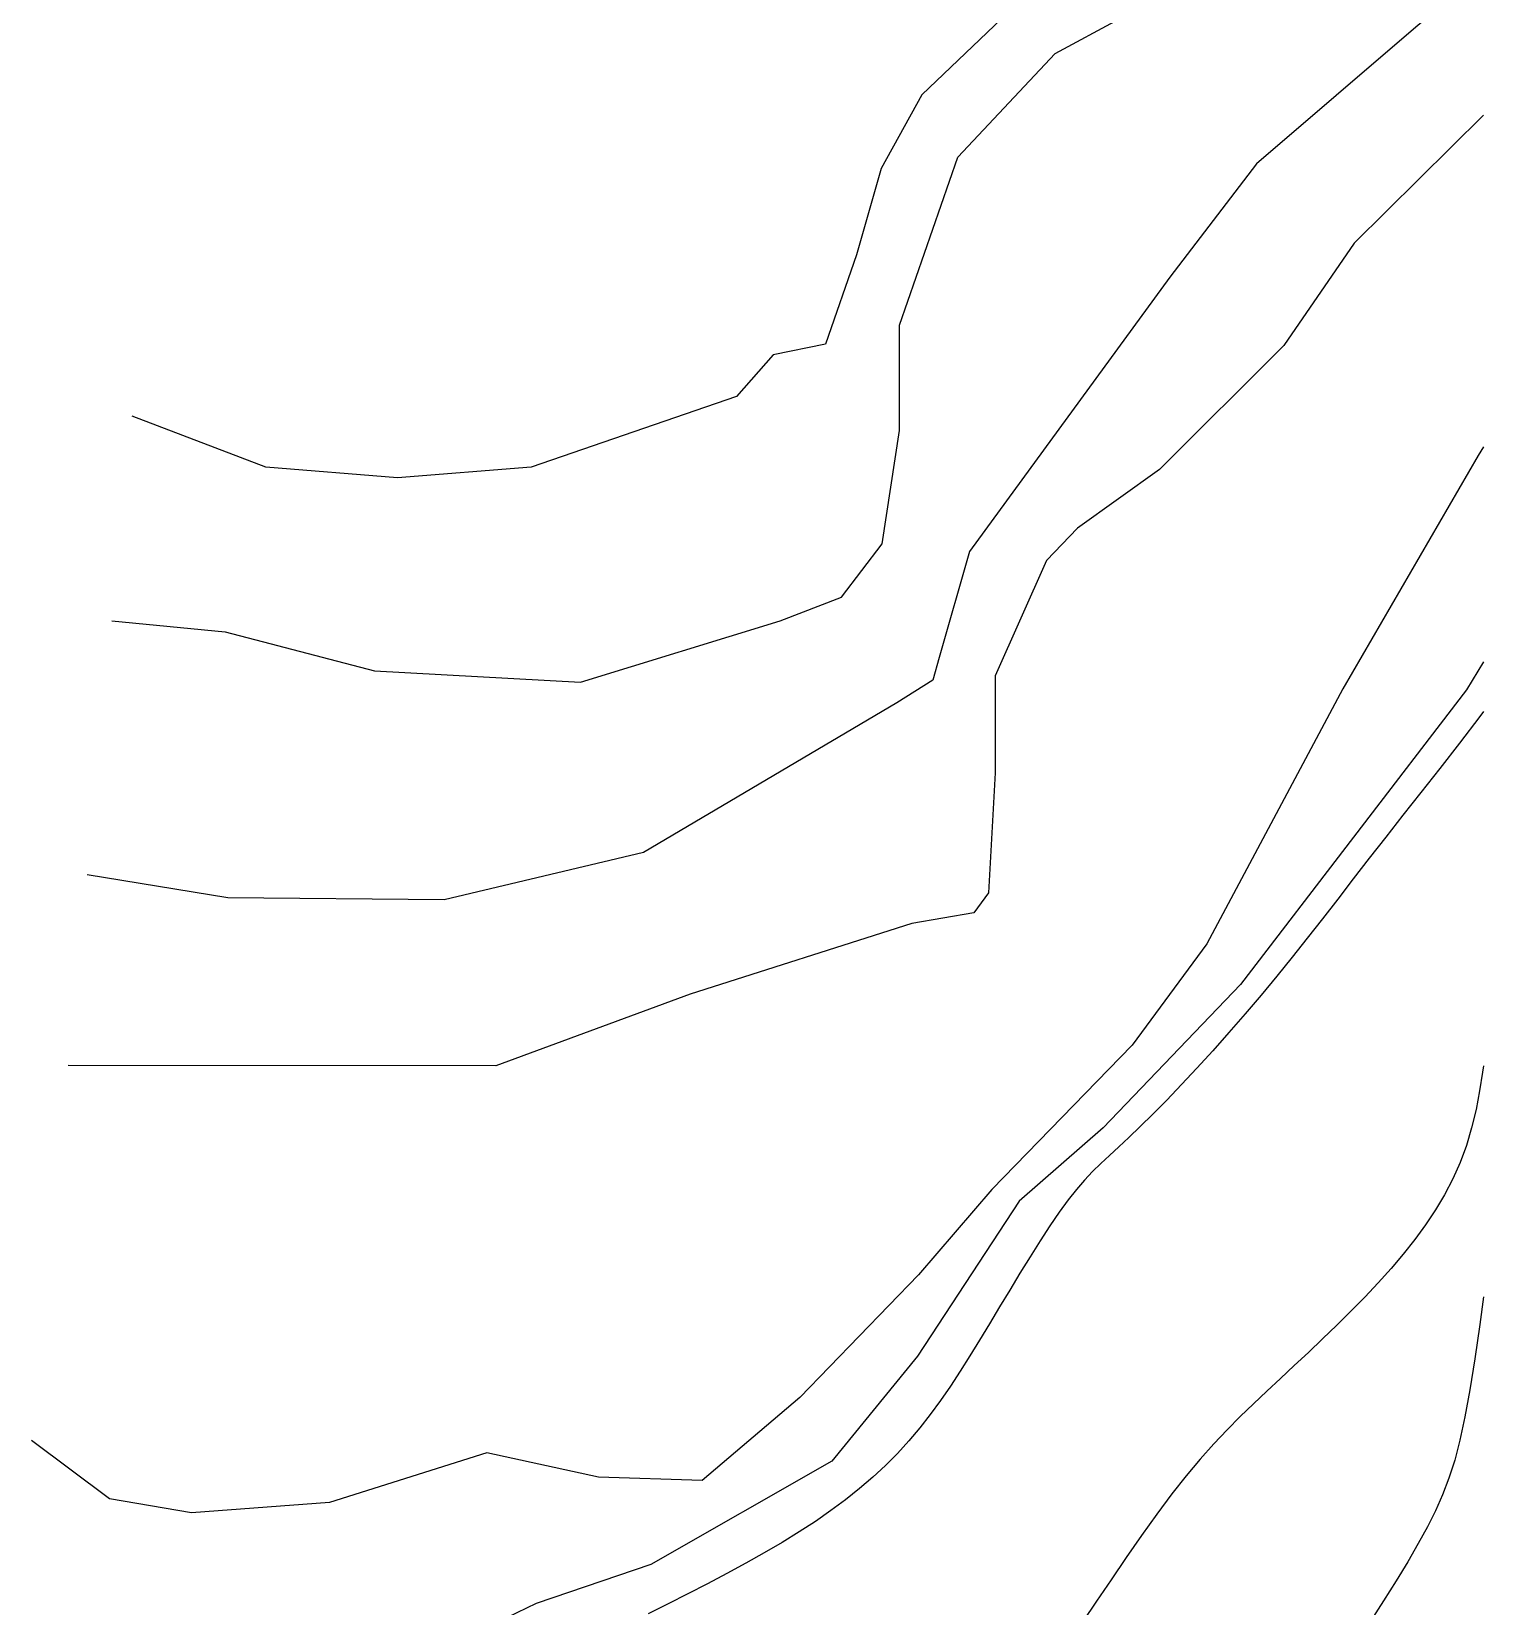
# Model space of a CAD drawing. Header units: metres. Extents: x 241192 to 243928, y 277833 to 281309.
# Drawn here: x 243865.4 to 243928.1, y 281090.3 to 281158.3 of the extents above; entities that cross this region are included whole.
import ezdxf

# ---------------------------------------------------------------- set-up
doc = ezdxf.new("R2010")
doc.units = ezdxf.units.M
doc.layers.add('TERRAIN_CONTOUR_1M', color=3, linetype='Continuous')
doc.layers.add('TERRAIN_CONTOUR_5M_SUPPLEMENT', color=4, linetype='Continuous')

msp = doc.modelspace()

# ---------------------------------------------------------------- linework, layer by layer
at = {"layer": 'TERRAIN_CONTOUR_1M'}
for points in [[(243928.126, 281168.936, 29), (243926.919, 281168.321, 29), (243918.613, 281164.57, 29), (243912.704, 281163.14, 29), (243909.841, 281161.306, 29), (243903.884, 281155.608, 29), (243902.122, 281152.417, 29), (243901.06, 281148.693, 29), (243899.724, 281144.842, 29), (243897.464, 281144.38, 29), (243895.872, 281142.584, 29), (243887.011, 281139.522, 29), (243881.238, 281139.071, 29), (243875.556, 281139.522, 29), (243869.777, 281141.723, 29)], [(243928.126, 281160.978, 31), (243925.2, 281158.52, 31), (243918.331, 281152.627, 31), (243914.578, 281147.734, 31), (243905.932, 281135.882, 31), (243904.619, 281131.301, 31), (243904.358, 281130.322, 31), (243902.791, 281129.343, 31), (243891.855, 281122.891, 31), (243883.251, 281120.844, 31), (243873.91, 281120.926, 31), (243867.835, 281121.926, 31)], [(243928.126, 281154.72, 32), (243922.546, 281149.2, 32), (243919.503, 281144.783, 32), (243914.142, 281139.424, 32), (243910.592, 281136.89, 32), (243909.253, 281135.494, 32), (243907.05, 281130.51, 32), (243907.046, 281126.322, 32), (243906.754, 281121.15, 32), (243906.117, 281120.28, 32), (243903.449, 281119.817, 32), (243893.875, 281116.773, 32), (243885.481, 281113.678, 32), (243867.027, 281113.688, 32)], [(243928.126, 281140.405, 33), (243927.903, 281140.036, 33), (243922.052, 281129.958, 33), (243916.184, 281118.948, 33), (243912.955, 281114.564, 33), (243906.902, 281108.338, 33), (243903.729, 281104.646, 33), (243898.606, 281099.347, 33), (243894.394, 281095.765, 33), (243889.915, 281095.909, 33), (243885.092, 281096.967, 33), (243878.301, 281094.823, 33), (243872.349, 281094.372, 33), (243868.812, 281094.974, 33), (243865.438, 281097.492, 33)], [(243928.126, 281131.125, 34), (243927.39, 281129.911, 34), (243917.629, 281117.191, 34), (243911.701, 281111.001, 34), (243908.086, 281107.831, 34), (243903.691, 281101.134, 34), (243899.992, 281096.599, 34), (243892.18, 281092.135, 34), (243887.227, 281090.461, 34), (243883.464, 281088.65, 34), (243875.646, 281085.227, 34), (243871.465, 281084.6, 34), (243866.268, 281085.514, 34)], [(243928.126, 281113.671, 37), (243928.089, 281113.4, 37), (243927.959, 281112.59, 37), (243927.803, 281111.788, 37), (243927.615, 281111, 37), (243927.388, 281110.236, 37), (243927.117, 281109.501, 37), (243926.804, 281108.794, 37), (243926.449, 281108.111, 37), (243926.055, 281107.449, 37), (243925.625, 281106.802, 37), (243925.159, 281106.169, 37), (243924.662, 281105.544, 37), (243924.134, 281104.924, 37), (243923.578, 281104.306, 37), (243922.999, 281103.692, 37), (243922.403, 281103.082, 37), (243921.795, 281102.479, 37), (243921.181, 281101.884, 37), (243920.566, 281101.3, 37), (243919.956, 281100.728, 37), (243919.356, 281100.17, 37), (243918.77, 281099.625, 37), (243918.194, 281099.083, 37), (243917.624, 281098.532, 37), (243917.054, 281097.958, 37), (243916.479, 281097.349, 37), (243915.894, 281096.693, 37), (243915.293, 281095.976, 37), (243914.671, 281095.187, 37), (243914.027, 281094.318, 37), (243913.368, 281093.392, 37), (243912.706, 281092.437, 37), (243912.054, 281091.48, 37), (243911.422, 281090.551, 37), (243910.823, 281089.676, 37)], [(243928.126, 281103.703, 38), (243927.966, 281102.505, 38), (243927.752, 281101.017, 38), (243927.539, 281099.679, 38), (243927.327, 281098.519, 38), (243927.11, 281097.517, 38), (243926.882, 281096.643, 38), (243926.634, 281095.863, 38), (243926.36, 281095.146, 38), (243926.053, 281094.458, 38), (243925.703, 281093.768, 38), (243925.306, 281093.044, 38), (243924.855, 281092.262, 38), (243924.355, 281091.432, 38), (243923.815, 281090.572, 38), (243923.242, 281089.701, 38)]]:
    msp.add_polyline3d(points, dxfattribs=at)
at = {"layer": 'TERRAIN_CONTOUR_5M_SUPPLEMENT'}
for points in [[(243868.91, 281132.895, 30), (243873.8, 281132.42, 30), (243880.242, 281130.726, 30), (243889.143, 281130.245, 30), (243897.761, 281132.895, 30), (243900.405, 281133.911, 30), (243902.168, 281136.216, 30), (243902.918, 281141.114, 30), (243902.918, 281145.655, 30), (243905.432, 281152.918, 30), (243909.636, 281157.391, 30), (243912.416, 281158.882, 30), (243919.424, 281162.636, 30), (243925.595, 281166.16, 30), (243928.126, 281167.482, 30)], [(243928.126, 281128.969, 35), (243927.973, 281128.765, 35), (243927.085, 281127.606, 35), (243926.237, 281126.515, 35), (243925.427, 281125.482, 35), (243924.651, 281124.497, 35), (243923.908, 281123.551, 35), (243923.194, 281122.635, 35), (243922.504, 281121.744, 35), (243921.831, 281120.874, 35), (243921.17, 281120.023, 35), (243920.515, 281119.186, 35), (243919.859, 281118.36, 35), (243919.198, 281117.541, 35), (243918.523, 281116.726, 35), (243917.833, 281115.914, 35), (243917.135, 281115.112, 35), (243916.437, 281114.329, 35), (243915.751, 281113.576, 35), (243915.085, 281112.862, 35), (243914.45, 281112.196, 35), (243913.855, 281111.589, 35), (243913.309, 281111.049, 35), (243912.82, 281110.583, 35), (243912.38, 281110.174, 35), (243911.979, 281109.806, 35), (243911.606, 281109.457, 35), (243911.252, 281109.109, 35), (243910.904, 281108.744, 35), (243910.554, 281108.341, 35), (243910.191, 281107.882, 35), (243909.806, 281107.353, 35), (243909.402, 281106.76, 35), (243908.982, 281106.115, 35), (243908.551, 281105.431, 35), (243908.113, 281104.72, 35), (243907.671, 281103.992, 35), (243907.232, 281103.262, 35), (243906.797, 281102.539, 35), (243906.371, 281101.835, 35), (243905.95, 281101.151, 35), (243905.53, 281100.487, 35), (243905.108, 281099.844, 35), (243904.68, 281099.221, 35), (243904.241, 281098.619, 35), (243903.787, 281098.037, 35), (243903.315, 281097.477, 35), (243902.821, 281096.936, 35), (243902.302, 281096.414, 35), (243901.757, 281095.908, 35), (243901.184, 281095.417, 35), (243900.582, 281094.937, 35), (243899.949, 281094.467, 35), (243899.282, 281094.004, 35), (243898.581, 281093.546, 35), (243897.845, 281093.092, 35), (243897.077, 281092.641, 35), (243896.282, 281092.193, 35), (243895.464, 281091.748, 35), (243894.628, 281091.307, 35), (243893.779, 281090.87, 35), (243892.92, 281090.436, 35), (243892.057, 281090.007, 35)]]:
    msp.add_polyline3d(points, dxfattribs=at)

doc.saveas('drawing.dxf')
